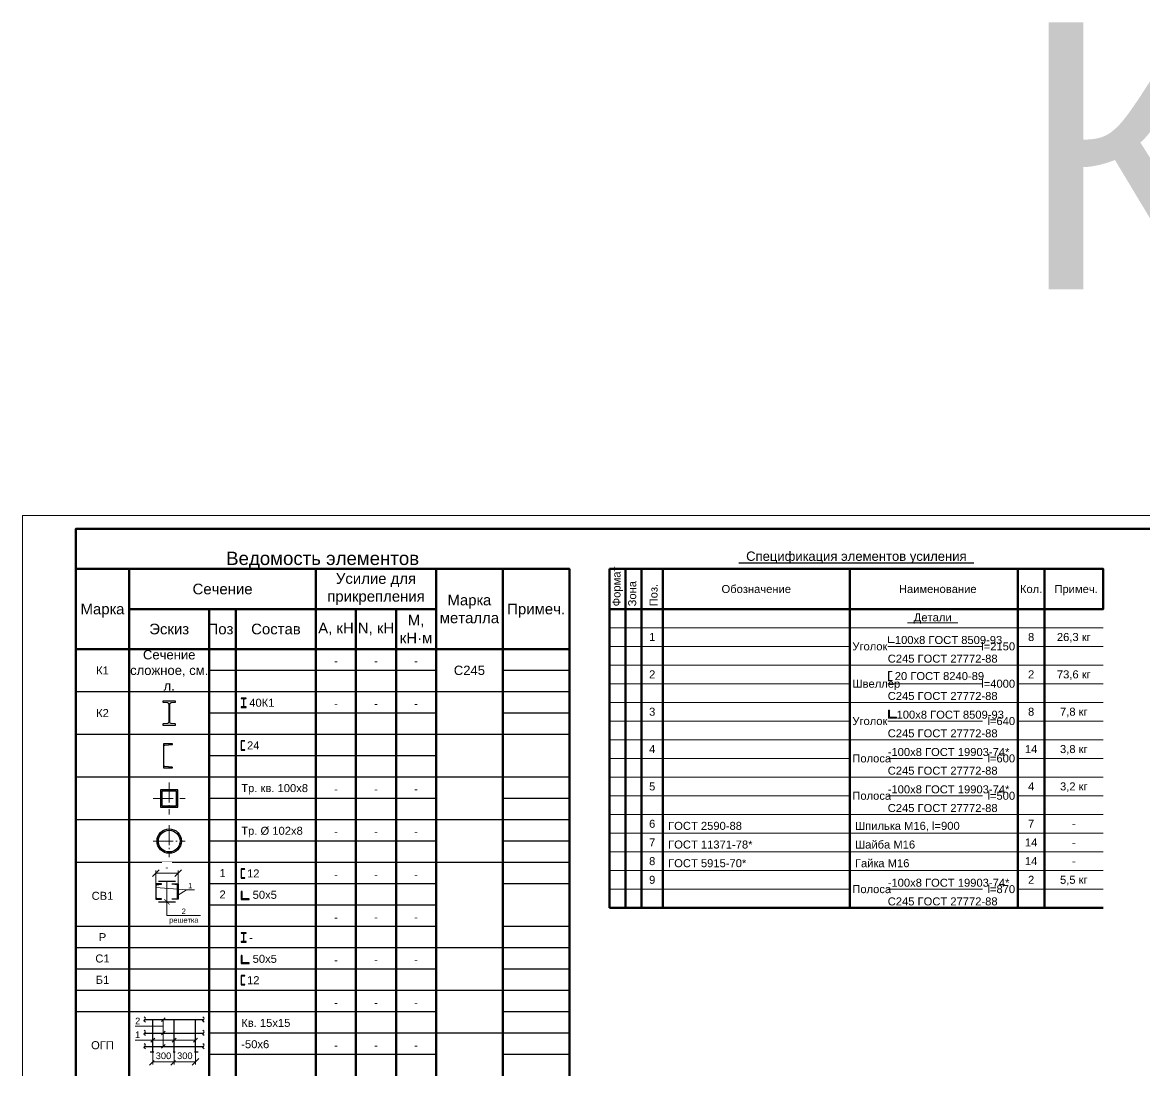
# Paper-space layout 'А1 г' of a CAD drawing. Header units: millimetres. Extents: x -1826 to 3142, y -699 to 3864.
# Drawn here: x 1500.5 to 1921, y 387 to 779.9 of the extents above; entities that cross this region are included whole.
import ezdxf
from ezdxf import colors
from ezdxf.entities.mleader import LeaderData, LeaderLine
from ezdxf.enums import TextEntityAlignment as Align
from ezdxf.math import Vec2, Vec3

# ---------------------------------------------------------------- set-up
doc = ezdxf.new("R2010")
doc.units = ezdxf.units.MM
doc.header["$MEASUREMENT"] = 0
doc.header["$PDMODE"] = 3
doc.linetypes.add('ОСЕВАЯ', pattern=[20, 15, -2, 1, -2])
for name, color, linetype, lineweight in [('01_Спецификация', 7, 'Continuous', 13), ('01_Спецификация @ 1 (1)', 7, 'Continuous', 13), ('01_Спецификация @ 1 (2)', 7, 'Continuous', 13), ('01_Формат', 7, 'Continuous', 13)]:
    doc.layers.add(name, color=color, linetype=linetype, lineweight=lineweight)
doc.layers.add('01_Чертежная', color=7, linetype='Continuous')
doc.layers.add('01_Чертежная @ 1', color=7, linetype='Continuous')
doc.styles.add('Arial', font='arial.ttf')
doc.dimstyles.new('А-2.5-1', dxfattribs={"dimscale": 0, "dimtxt": 2.5, "dimasz": 2.5, "dimexe": 1, "dimexo": 0, "dimgap": 1, "dimtad": 1, "dimdec": 1, "dimlfac": -1, "dimrnd": 1, "dimtxsty": 'Arial', "dimblk": 'OBLIQUE', "dimcen": 0, "dimclrd": 256, "dimclre": 256, "dimadec": 1, "dimazin": 2, "dimtfac": 1, "dimtdec": 1, "dimtmove": 0, "dimatfit": 3, "dimfxl": 1, "dimtfill": 1, "dimtolj": 1, "dimlwd": 15, "dimlwe": 15, "dimarcsym": 0})

# ---------------------------------------------------------------- blocks, each defined once
blk = doc.blocks.new('швеллер 24')
blk.add_lwpolyline([(66, 118), (66, 120), (-24, 120), (-24, -120), (66, -120), (66, -118, 0.387823), (62, -114), (-9, -107, -0.387823), (-19, -97), (-19, 97, -0.387823), (-9, 107), (62, 114, 0.387823)], format="xyb", close=True)
blk = doc.blocks.new('_Oblique')
at = {"color": 0, "linetype": 'ByBlock', "lineweight": -2}
blk.add_line((-0.5, -0.5), (0.5, 0.5), dxfattribs=at)
blk = doc.blocks.new('*D76')
at = {"layer": '01_Спецификация', "lineweight": 15, "transparency": 16777216}
for p, q in [((1550.46, 456.98), (1550.46, 462)), ((1550.46, 461), (1558.8, 461)), ((1558.8, 456.98), (1558.8, 462))]:
    blk.add_line(p, q, dxfattribs=at)
at = {"layer": 'Defpoints', "color": 0, "transparency": 16777216}
for p in [(1558.8, 461), (1550.46, 456.98), (1558.8, 456.98)]:
    blk.add_point(p, dxfattribs=at)
at = {"layer": '01_Спецификация', "lineweight": 15, "transparency": 16777216, "xscale": 2.5, "yscale": 2.5, "zscale": 2.5, "rotation": 180}
blk.add_blockref('_Oblique', (1550.46, 461), dxfattribs=at)
at = {"layer": '01_Спецификация', "lineweight": 15, "transparency": 16777216, "xscale": 2.5, "yscale": 2.5, "zscale": 2.5}
blk.add_blockref('_Oblique', (1558.8, 461), dxfattribs=at)
at = {"layer": '01_Спецификация', "color": 0, "lineweight": 13, "transparency": 16777216, "insert": (1554.63, 463.25), "char_height": 2.5, "attachment_point": 5, "style": 'Arial', "bg_fill": 3, "box_fill_scale": 1.25, "bg_fill_color": 256, "bg_fill_true_color": 13158600, "bg_fill_transparency": 0}
blk.add_mtext('\\A1;-', dxfattribs=at)
blk = doc.blocks.new('_ArchTick')
at = {"color": 0, "linetype": 'ByBlock', "const_width": 0.15}
blk.add_lwpolyline([(-0.5, -0.5), (0.5, 0.5)], dxfattribs=at)
blk = doc.blocks.new('*D77')
at = {"layer": '01_Спецификация', "lineweight": 15, "transparency": 16777216}
for p, q in [((1549.35, 394.08), (1549.35, 389.24)), ((1557.35, 394.08), (1557.35, 389.24)), ((1549.35, 390.24), (1557.35, 390.24))]:
    blk.add_line(p, q, dxfattribs=at)
at = {"layer": '01_Спецификация', "lineweight": 15, "transparency": 16777216, "xscale": 2.5, "yscale": 2.5, "zscale": 2.5, "rotation": 180}
blk.add_blockref('_Oblique', (1549.35, 390.24), dxfattribs=at)
at = {"layer": '01_Спецификация', "lineweight": 15, "transparency": 16777216, "xscale": 2.5, "yscale": 2.5, "zscale": 2.5}
blk.add_blockref('_Oblique', (1557.35, 390.24), dxfattribs=at)
at = {"layer": '01_Спецификация', "color": 0, "transparency": 16777216, "insert": (1553.35, 392.52), "char_height": 2.5, "attachment_point": 5, "style": 'Arial', "bg_fill": 3, "box_fill_scale": 1.25, "bg_fill_color": 256, "bg_fill_true_color": 13158600, "bg_fill_transparency": 0}
blk.add_mtext('\\A1;300', dxfattribs=at)
at = {"layer": 'Defpoints', "color": 0, "transparency": 16777216}
for p in [(1549.35, 394.08), (1557.35, 394.08), (1557.35, 390.24)]:
    blk.add_point(p, dxfattribs=at)
blk = doc.blocks.new('*D78')
at = {"layer": '01_Спецификация', "lineweight": 15, "transparency": 16777216}
for p, q in [((1557.35, 394.08), (1557.35, 389.24)), ((1565.35, 394.08), (1565.35, 389.24)), ((1557.35, 390.24), (1565.35, 390.24))]:
    blk.add_line(p, q, dxfattribs=at)
at = {"layer": '01_Спецификация', "lineweight": 15, "transparency": 16777216, "xscale": 2.5, "yscale": 2.5, "zscale": 2.5, "rotation": 180}
blk.add_blockref('_Oblique', (1557.35, 390.24), dxfattribs=at)
at = {"layer": '01_Спецификация', "lineweight": 15, "transparency": 16777216, "xscale": 2.5, "yscale": 2.5, "zscale": 2.5}
blk.add_blockref('_Oblique', (1565.35, 390.24), dxfattribs=at)
at = {"layer": '01_Спецификация', "color": 0, "transparency": 16777216, "insert": (1561.35, 392.52), "char_height": 2.5, "attachment_point": 5, "style": 'Arial', "bg_fill": 3, "box_fill_scale": 1.25, "bg_fill_color": 256, "bg_fill_true_color": 13158600, "bg_fill_transparency": 0}
blk.add_mtext('\\A1;300', dxfattribs=at)
at = {"layer": 'Defpoints', "color": 0, "transparency": 16777216}
for p in [(1557.35, 394.08), (1565.35, 394.08), (1565.35, 390.24)]:
    blk.add_point(p, dxfattribs=at)

psp = doc.layouts.new('А1 г')

# ---------------------------------------------------------------- linework, layer by layer
at = {"layer": '01_Спецификация', "lineweight": 50}
for p, q in [((1520.5, 575.01), (1520.5, 193.01)), ((1540.5, 575.01), (1540.5, 193.01)), ((1610.5, 575.01), (1610.5, 193.01)), ((1655.5, 575.01), (1655.5, 193.01)), ((1680.5, 575.01), (1680.5, 193.01)), ((1705.5, 575.01), (1705.5, 193.01)), ((1720.5, 575.01), (1720.5, 448.01)), ((1726.5, 575.01), (1726.5, 448.01)), ((1732.5, 575.01), (1732.5, 448.01)), ((1740.5, 575.01), (1740.5, 448.01)), ((1810.5, 575.01), (1810.5, 448.01)), ((1873.5, 575.01), (1873.5, 448.01)), ((1883.5, 575.01), (1883.5, 448.01)), ((1540.5, 560.01), (1655.5, 560.01)), ((1570.5, 560.01), (1570.5, 193.01)), ((1580.5, 560.01), (1580.5, 193.01)), ((1625.5, 560.01), (1625.5, 193.01)), ((1640.5, 560.01), (1640.5, 193.01)), ((1720.5, 448.01), (1905.5, 448.01)), ((1720.5, 448.01), (1905.5, 448.01)), ((1720.5, 448.01), (1905.5, 448.01)), ((1720.5, 448.01), (1905.5, 448.01))]:
    psp.add_line(p, q, dxfattribs=at)
at = {"layer": '01_Спецификация', "linetype": 'Continuous'}
for p, q in [((1720.5, 553.01), (1905.5, 553.01)), ((1720.5, 546.01), (1810.5, 546.01)), ((1873.5, 546.01), (1905.5, 546.01)), ((1720.5, 539.01), (1905.5, 539.01)), ((1720.5, 532.01), (1810.5, 532.01)), ((1873.5, 532.01), (1905.5, 532.01)), ((1720.5, 525.01), (1905.5, 525.01)), ((1720.5, 518.01), (1810.5, 518.01)), ((1873.5, 518.01), (1905.5, 518.01)), ((1720.5, 511.01), (1905.5, 511.01)), ((1720.5, 504.01), (1810.5, 504.01)), ((1873.5, 504.01), (1905.5, 504.01)), ((1720.5, 497.01), (1905.5, 497.01)), ((1720.5, 490.01), (1810.5, 490.01)), ((1873.5, 490.01), (1905.5, 490.01)), ((1720.5, 483.01), (1905.5, 483.01)), ((1720.5, 483.01), (1905.5, 483.01)), ((1720.5, 483.01), (1905.5, 483.01)), ((1720.5, 483.01), (1905.5, 483.01)), ((1720.5, 476.01), (1905.5, 476.01)), ((1720.5, 469.01), (1905.5, 469.01)), ((1720.5, 462.01), (1905.5, 462.01)), ((1720.5, 455.01), (1810.5, 455.01)), ((1873.5, 455.01), (1905.5, 455.01))]:
    psp.add_line(p, q, dxfattribs=at)
at = {"layer": '01_Спецификация', "lineweight": 25}
for p, q in [((1660.5, 545.01), (1570.5, 545.01)), ((1705.5, 545.01), (1680.53, 545.01)), ((1655.5, 537.01), (1570.5, 537.01)), ((1705.5, 537.01), (1680.54, 537.01)), ((1705.5, 529.01), (1520.5, 529.01)), ((1655.5, 521.01), (1570.5, 521.01)), ((1705.5, 521.01), (1680.54, 521.01)), ((1705.5, 513.01), (1520.5, 513.01)), ((1655.5, 505.01), (1570.5, 505.01)), ((1705.5, 497.01), (1520.5, 497.01)), ((1655.5, 489.01), (1570.5, 489.01)), ((1705.5, 489.01), (1680.54, 489.01)), ((1705.5, 481.01), (1520.5, 481.01)), ((1655.5, 473.01), (1570.5, 473.01)), ((1705.5, 473.01), (1680.54, 473.01)), ((1705.5, 465.01), (1520.5, 465.01)), ((1655.5, 457.01), (1570.5, 457.01)), ((1705.5, 457.01), (1680.54, 457.01)), ((1655.5, 449.01), (1570.5, 449.01)), ((1655.5, 441.01), (1520.5, 441.01)), ((1705.5, 441.01), (1680.54, 441.01)), ((1705.5, 433.01), (1520.5, 433.01)), ((1655.5, 425.01), (1520.5, 425.01)), ((1705.5, 425.01), (1680.54, 425.01)), ((1705.5, 417.01), (1520.5, 417.01)), ((1655.5, 409.01), (1520.5, 409.01)), ((1705.5, 409.01), (1680.54, 409.01)), ((1705.5, 401.01), (1570.5, 401.01)), ((1655.5, 393.01), (1570.5, 393.01)), ((1705.5, 393.01), (1680.54, 393.01))]:
    psp.add_line(p, q, dxfattribs=at)
at = {"layer": '01_Спецификация'}
for p, q in [((1824.76, 546.01), (1860.26, 546.01)), ((1824.76, 532.01), (1860.26, 532.01)), ((1824.76, 518.01), (1860.26, 518.01)), ((1824.76, 504.01), (1860.26, 504.01)), ((1824.76, 490.01), (1860.26, 490.01)), ((1561.96, 454.74), (1550.46, 455.68)), ((1824.76, 455.01), (1860.26, 455.01)), ((1552.57, 405.38), (1553.99, 406.79)), ((1552.57, 400.38), (1553.99, 401.79)), ((1548.65, 397.69), (1550.06, 399.1)), ((1556.65, 397.69), (1558.06, 399.1)), ((1564.65, 397.69), (1566.06, 399.1))]:
    psp.add_line(p, q, dxfattribs=at)
at = {"layer": '01_Спецификация', "linetype": 'ОСЕВАЯ', "lineweight": 13, "ltscale": 0.5}
for p, q in [((1555.5, 495.01), (1555.5, 483.01)), ((1549.5, 489.01), (1561.5, 489.01)), ((1549.5, 473.01), (1561.5, 473.01))]:
    psp.add_line(p, q, dxfattribs=at)
at = {"layer": '01_Спецификация', "lineweight": 30}
for p, q in [((1551.46, 457.98), (1557.8, 457.98)), ((1551.46, 450.2), (1557.8, 450.2)), ((1546.35, 406.08), (1568.35, 406.08)), ((1549.35, 394.08), (1549.35, 406.08)), ((1557.35, 394.08), (1557.35, 406.08)), ((1565.35, 394.08), (1565.35, 406.08)), ((1546.35, 401.08), (1568.35, 401.08)), ((1546.35, 396.08), (1568.35, 396.08)), ((1548.35, 394.08), (1550.35, 394.08)), ((1556.35, 394.08), (1558.35, 394.08)), ((1564.35, 394.08), (1566.35, 394.08))]:
    psp.add_line(p, q, dxfattribs=at)
at = {"layer": '01_Спецификация', "lineweight": 5}
for p, q in [((1542.72, 403.58), (1544.74, 403.58)), ((1544.74, 403.58), (1553.28, 403.58)), ((1542.72, 398.4), (1544.74, 398.4)), ((1544.74, 398.4), (1565.35, 398.4))]:
    psp.add_line(p, q, dxfattribs=at)
at = {"layer": '01_Спецификация', "lineweight": 50}
for points in [[(1520.5, 575.01), (1705.5, 575.01), (1705.5, 545.01), (1520.5, 545.01)], [(1720.5, 575.01), (1905.5, 575.01), (1905.5, 560.01), (1720.5, 560.01)]]:
    psp.add_lwpolyline(points, close=True, dxfattribs=at)
at = {"layer": '01_Спецификация'}
psp.add_lwpolyline([(1825.07, 549.67), (1825.07, 549.67), (1825.07, 547.42), (1827.32, 547.42)], dxfattribs=at)
at = {"layer": '01_Спецификация', "lineweight": 30}
for points in [[(1584.37, 526.54), (1584.37, 526.63), (1582.5, 526.63), (1582.5, 526.54, 0.388162), (1582.58, 526.45), (1583.17, 526.4, -0.388162), (1583.37, 526.18), (1583.37, 523.59, -0.388162), (1583.17, 523.37), (1582.58, 523.32, 0.388162), (1582.5, 523.23), (1582.5, 523.13), (1584.37, 523.13), (1584.37, 523.23, 0.388162), (1584.29, 523.32), (1583.71, 523.37, -0.388162), (1583.51, 523.59), (1583.51, 526.18, -0.388162), (1583.71, 526.4), (1584.29, 526.45, 0.388162)], [(1557.91, 525.28), (1557.91, 525.52), (1553.1, 525.52), (1553.1, 525.28, 0.388162), (1553.3, 525.05), (1554.81, 524.92, -0.388162), (1555.32, 524.36), (1555.32, 517.66, -0.388162), (1554.81, 517.1), (1553.3, 516.96, 0.388162), (1553.1, 516.74), (1553.1, 516.5), (1557.91, 516.5), (1557.91, 516.74, 0.388162), (1557.7, 516.96), (1556.2, 517.1, -0.388162), (1555.68, 517.66), (1555.68, 524.36, -0.388162), (1556.2, 524.92), (1557.7, 525.05, 0.388162)], [(1556.72, 509.37), (1556.72, 509.47), (1553.33, 509.47), (1553.33, 500.44), (1556.72, 500.44), (1556.72, 500.53, 0.387823), (1556.58, 500.68), (1553.9, 500.93, -0.387823), (1553.54, 501.32), (1553.54, 508.58, -0.387823), (1553.9, 508.98), (1556.58, 509.22, 0.387823)], [(1583.82, 510.6), (1583.82, 510.63), (1582.5, 510.63), (1582.5, 507.13), (1583.82, 507.13), (1583.82, 507.17, 0.387823), (1583.76, 507.23), (1582.72, 507.32, -0.387823), (1582.58, 507.48), (1582.58, 510.29, -0.387823), (1582.72, 510.44), (1583.76, 510.54, 0.387823)], [(1583.82, 462.6), (1583.82, 462.63), (1582.5, 462.63), (1582.5, 459.13), (1583.82, 459.13), (1583.82, 459.17, 0.387823), (1583.76, 459.23), (1582.72, 459.32, -0.387823), (1582.58, 459.48), (1582.58, 462.29, -0.387823), (1582.72, 462.44), (1583.76, 462.54, 0.387823)], [(1552.63, 456.92), (1552.63, 456.98), (1550.46, 456.98), (1550.46, 451.2), (1552.63, 451.2), (1552.63, 451.26, 0.387823), (1552.54, 451.36), (1550.83, 451.51, -0.387823), (1550.6, 451.76), (1550.6, 456.41, -0.387823), (1550.83, 456.67), (1552.54, 456.82, 0.387823)], [(1556.63, 456.92), (1556.63, 456.98), (1558.8, 456.98), (1558.8, 451.2), (1556.63, 451.2), (1556.63, 451.26, -0.387823), (1556.72, 451.36), (1558.43, 451.51, 0.387823), (1558.66, 451.76), (1558.66, 456.41, 0.387823), (1558.43, 456.67), (1556.72, 456.82, -0.387823)], [(1585.5, 451.33, 0.414214), (1585.4, 451.43), (1583.13, 451.43, -0.414214), (1582.8, 451.76), (1582.8, 454.03, 0.414214), (1582.7, 454.13), (1582.5, 454.13), (1582.5, 451.13), (1585.5, 451.13)], [(1584.37, 438.54), (1584.37, 438.63), (1582.5, 438.63), (1582.5, 438.54, 0.388162), (1582.58, 438.45), (1583.17, 438.4, -0.388162), (1583.37, 438.18), (1583.37, 435.59, -0.388162), (1583.17, 435.37), (1582.58, 435.32, 0.388162), (1582.5, 435.23), (1582.5, 435.13), (1584.37, 435.13), (1584.37, 435.23, 0.388162), (1584.29, 435.32), (1583.71, 435.37, -0.388162), (1583.51, 435.59), (1583.51, 438.18, -0.388162), (1583.71, 438.4), (1584.29, 438.45, 0.388162)], [(1585.5, 427.33, 0.414214), (1585.4, 427.43), (1583.13, 427.43, -0.414214), (1582.8, 427.76), (1582.8, 430.03, 0.414214), (1582.7, 430.13), (1582.5, 430.13), (1582.5, 427.13), (1585.5, 427.13)], [(1583.82, 422.6), (1583.82, 422.63), (1582.5, 422.63), (1582.5, 419.13), (1583.82, 419.13), (1583.82, 419.17, 0.387823), (1583.76, 419.23), (1582.72, 419.32, -0.387823), (1582.58, 419.48), (1582.58, 422.29, -0.387823), (1582.72, 422.44), (1583.76, 422.54, 0.387823)]]:
    psp.add_lwpolyline(points, format="xyb", close=True, dxfattribs=at)
at = {"layer": '01_Спецификация'}
psp.add_lwpolyline([(1828.07, 519.32, 0.414214), (1827.96, 519.43), (1825.7, 519.43, -0.414214), (1825.37, 519.76), (1825.37, 522.02, 0.414214), (1825.26, 522.13), (1825.07, 522.13), (1825.07, 519.13), (1828.07, 519.13)], format="xyb", close=True, dxfattribs=at)
at = {"layer": '01_Спецификация', "lineweight": 30}
for points in [[(1558.73, 492.24), (1552.27, 492.24), (1552.27, 485.78), (1558.73, 485.78)], [(1558.23, 491.74), (1552.77, 491.74), (1552.77, 486.28), (1558.23, 486.28)]]:
    psp.add_lwpolyline(points, close=True, dxfattribs=at)
at = {"layer": '01_Спецификация', "lineweight": 13}
psp.add_lwpolyline([(1558.66, 452.65), (1561.96, 454.74), (1564.93, 454.74)], dxfattribs=at)
at = {"layer": '01_Спецификация', "lineweight": 30}
for radius in [4.57, 4.07]:
    psp.add_circle((1555.5, 473.01), radius, dxfattribs=at)
at = {"layer": '01_Формат'}
psp.add_lwpolyline([(1500.5, 1.01), (2341.5, 1.01), (2341.5, 595.01), (1500.5, 595.01)], close=True, dxfattribs=at)
at = {"layer": '01_Формат', "lineweight": 50}
psp.add_lwpolyline([(1520.5, 6.01), (2336.5, 6.01), (2336.5, 590.01), (1520.5, 590.01)], close=True, dxfattribs=at)
at = {"layer": '01_Чертежная'}
for points in [[(1546.61, 405.15), (1546.15, 405.69), (1546.56, 406.46), (1546.15, 407.06)], [(1568.61, 405.15), (1568.15, 405.69), (1568.56, 406.46), (1568.15, 407.06)], [(1546.61, 400.15), (1546.15, 400.69), (1546.56, 401.46), (1546.15, 402.06)], [(1568.61, 400.15), (1568.15, 400.69), (1568.56, 401.46), (1568.15, 402.06)], [(1546.61, 395.15), (1546.15, 395.69), (1546.56, 396.46), (1546.15, 397.06)], [(1568.61, 395.15), (1568.15, 395.69), (1568.56, 396.46), (1568.15, 397.06)]]:
    psp.add_spline(points, degree=3, dxfattribs=at)

# ---------------------------------------------------------------- block references
at = {"layer": '01_Спецификация', "xscale": 0.01458333327900618, "yscale": 0.01458333327900618, "zscale": 0.01458333327900618}
psp.add_blockref('швеллер 24', (1825.42, 534.88), dxfattribs=at)

# ---------------------------------------------------------------- texts
at = {"layer": '01_Спецификация @ 1 (1)', "lineweight": 20, "ltscale": 0.5, "style": 'Arial'}
psp.add_text('Ведомость элементов', height=5, dxfattribs=at).set_placement((1613, 575.01), align=Align.BOTTOM_CENTER)
at = {"layer": '01_Спецификация @ 1 (1)', "color": 7, "lineweight": 25, "style": 'Arial'}
psp.add_text('%%U  Спецификация элементов усиления  ', height=3.5, dxfattribs=at).set_placement((1813, 577.01), align=Align.BOTTOM_CENTER)
at = {"layer": '01_Спецификация @ 1 (1)', "lineweight": 20, "ltscale": 0.5, "style": 'Arial'}
for s, p in [('Формат', (1723.12, 561.01)), ('Зона', (1729, 561.01)), ('Поз.', (1737, 561.01))]:
    psp.add_text(s, height=3, rotation=90, dxfattribs=at).set_placement(p, align=Align.MIDDLE_LEFT)
at = {"layer": '01_Спецификация @ 1 (1)', "style": 'Arial'}
for s, height, p in [('Сечение', 4, (1575.5, 567.51)), ('Марка', 4, (1530.5, 560.01)), ('Примеч.', 4, (1693, 560.01)), ('Эскиз', 4, (1555.5, 552.51)), ('Поз.', 4, (1575.5, 552.51)), ('Состав', 4, (1595.5, 552.51)), ('К1', 3, (1530.5, 537.01)), ('-', 3, (1618.01, 540.51)), ('-', 3, (1633.01, 540.52)), ('-', 3, (1648.01, 540.53)), ('К2', 3, (1530.5, 521.01)), ('-', 3, (1618.01, 524.51)), ('-', 3, (1633.01, 524.52)), ('-', 3, (1648.01, 524.53)), ('-', 3, (1618.01, 492.51)), ('-', 3, (1633.01, 492.52)), ('-', 3, (1648.01, 492.53)), ('-', 3, (1618.01, 476.51)), ('-', 3, (1633.01, 476.52)), ('-', 3, (1648.01, 476.53)), ('1', 3, (1575.5, 461.01)), ('-', 3, (1618.01, 460.51)), ('-', 3, (1633.01, 460.52)), ('-', 3, (1648.01, 460.53)), ('2', 3, (1575.5, 453.01)), ('СВ1', 3, (1530.5, 452.51)), ('-', 3, (1618.01, 444.51)), ('-', 3, (1633.01, 444.52)), ('-', 3, (1648.01, 444.53)), ('Р', 3, (1530.5, 437.01)), ('С1', 3, (1530.5, 429.01)), ('-', 3, (1618.01, 428.51)), ('-', 3, (1633.01, 428.52)), ('-', 3, (1648.01, 428.53)), ('Б1', 3, (1530.5, 421.01)), ('-', 3, (1618.01, 412.51)), ('-', 3, (1633.01, 412.52)), ('-', 3, (1648.01, 412.53)), ('ОГП', 3, (1530.5, 396.51)), ('-', 3, (1618.01, 396.51)), ('-', 3, (1633.01, 396.52)), ('-', 3, (1648.01, 396.53))]:
    psp.add_text(s, height=height, dxfattribs=at).set_placement(p, align=Align.MIDDLE_CENTER)
at = {"layer": '01_Спецификация @ 1 (1)', "lineweight": 20, "ltscale": 0.5, "style": 'Arial'}
for s, p in [('Обозначение', (1775.5, 567.51)), ('Наименование', (1843.5, 567.51)), ('Кол.', (1878.5, 567.51)), ('Примеч.', (1895.35, 567.51)), ('%%U  Детали  ', (1841.61, 556.88)), ('1', (1736.5, 549.51)), ('8', (1878.5, 549.51)), ('26,3 кг', (1894.5, 549.51)), ('2', (1736.5, 535.51)), ('2', (1878.5, 535.51)), ('73,6 кг', (1894.5, 535.51)), ('3', (1736.5, 521.51)), ('8', (1878.5, 521.51)), ('7,8 кг', (1894.5, 521.51)), ('4', (1736.5, 507.51)), ('14', (1878.5, 507.51)), ('3,8 кг', (1894.5, 507.51)), ('5', (1736.5, 493.51)), ('4', (1878.5, 493.51)), ('3,2 кг', (1894.5, 493.51)), ('6', (1736.5, 479.51)), ('7', (1878.5, 479.51)), ('-', (1894.5, 479.51)), ('7', (1736.5, 472.51)), ('14', (1878.5, 472.51)), ('-', (1894.5, 472.51)), ('8', (1736.5, 465.51)), ('14', (1878.5, 465.51)), ('-', (1894.5, 465.51)), ('9', (1736.5, 458.51)), ('2', (1878.5, 458.51)), ('5,5 кг', (1894.5, 458.51))]:
    psp.add_text(s, height=3, dxfattribs=at).set_placement(p, align=Align.MIDDLE_CENTER)
at = {"layer": '01_Спецификация @ 1 (1)', "style": 'Arial'}
for s, p in [('Уголок', (1811.5, 546.01)), ('20 ГОСТ 8240-89', (1827.4, 534.88)), ('Швеллер', (1811.5, 532.01)), ('40К1', (1585.5, 524.88)), ('Уголок', (1811.5, 518.01)), ('24', (1584.67, 508.88)), ('Полоса', (1811.5, 504.01)), ('Тр. кв. 100х8', (1582.5, 492.88)), ('Полоса', (1811.5, 490.01)), ('Тр. %%C 102х8', (1582.5, 476.88)), ('12', (1584.67, 460.88)), ('50х5', (1586.77, 452.88)), ('Полоса', (1811.5, 455.01)), ('-', (1585.5, 436.88)), ('50х5', (1586.77, 428.88)), ('12', (1584.67, 420.88)), ('Кв. 15х15', (1582.5, 404.88)), ('-50х6', (1582.5, 396.88))]:
    psp.add_text(s, height=3, dxfattribs=at).set_placement(p, align=Align.MIDDLE_LEFT)
for s, p in [('100х8 ГОСТ 8509-93', (1827.44, 546.01)), ('С245 ГОСТ 27772-88', (1824.76, 539.01)), ('С245 ГОСТ 27772-88', (1824.76, 525.01)), ('100х8 ГОСТ 8509-93', (1828.07, 518.01)), ('С245 ГОСТ 27772-88', (1824.76, 511.01)), ('-100х8 ГОСТ 19903-74*', (1824.76, 504.01)), ('С245 ГОСТ 27772-88', (1824.76, 497.01)), ('-100х8 ГОСТ 19903-74*', (1824.76, 490.01)), ('С245 ГОСТ 27772-88', (1824.76, 483.01)), ('-100х8 ГОСТ 19903-74*', (1824.76, 455.01)), ('С245 ГОСТ 27772-88', (1824.76, 448.01))]:
    psp.add_text(s, height=3, dxfattribs=at).set_placement(p, align=Align.BOTTOM_LEFT)
for s, p in [('l=2150', (1872.5, 546.01)), ('l=4000', (1872.5, 532.01)), ('l=640', (1872.5, 518.01)), ('l=600', (1872.5, 504.01)), ('l=500', (1872.5, 490.01)), ('l=870', (1872.5, 455.01))]:
    psp.add_text(s, height=3, dxfattribs=at).set_placement(p, align=Align.MIDDLE_RIGHT)
at = {"layer": '01_Спецификация @ 1 (1)', "lineweight": 20, "ltscale": 0.5, "style": 'Arial'}
for s, p in [('ГОСТ 2590-88', (1742.47, 477.23)), ('Шпилька М16, l=900', (1812.47, 477.23)), ('ГОСТ 11371-78*', (1742.47, 470.23)), ('Шайба М16', (1812.47, 470.23)), ('ГОСТ 5915-70*', (1742.47, 463.23)), ('Гайка М16', (1812.47, 463.23))]:
    psp.add_text(s, height=3, dxfattribs=at).set_placement(p)
at = {"layer": '01_Спецификация @ 1 (1)', "lineweight": 25, "style": 'Arial'}
psp.add_text('1', height=2, dxfattribs=at).set_placement((1562.63, 454.74), align=Align.BOTTOM_LEFT)
at = {"layer": '01_Спецификация @ 1 (1)', "lineweight": 5, "style": 'Arial'}
for s, p in [('2', (1542.72, 403.58)), ('1', (1542.72, 398.4))]:
    psp.add_text(s, height=2.5, dxfattribs=at).set_placement(p, align=Align.BOTTOM_LEFT)
at = {"layer": '01_Спецификация @ 1 (1)', "attachment_point": 5, "style": 'Arial'}
for s, insert, char_height, width in [('Усилие для прикрепления', (1633, 567.51), 4, 45), ('Марка\\Pметалла', (1668, 560.01), 4, 25), ('M, \\PкН·м', (1648, 552.51), 4, 15), ('А, кН', (1618, 552.51), 4, 15), ('N, кH', (1633, 552.51), 4, 15), ('Сечение сложное, см. л. ', (1555.5, 537.01), 3.5, 30)]:
    psp.add_mtext(s, dxfattribs=dict(at, insert=insert, char_height=char_height, width=width))
at = {"layer": '01_Спецификация @ 1 (2)', "insert": (1668, 537.01), "char_height": 3.5, "width": 25, "attachment_point": 5, "style": 'Arial'}
psp.add_mtext('С245', dxfattribs=at)
at = {"layer": '01_Чертежная @ 1', "style": 'Arial'}
psp.add_text('КМ', height=100, dxfattribs=at).set_placement((1873.6, 679.89))

# ---------------------------------------------------------------- next in the draw order: dimensions: what is measured, and where the dimension line sits
at = {"layer": '01_Спецификация @ 1 (1)', "lineweight": 13}
dim = psp.add_linear_dim(base=(1558.8, 461), p1=(1550.46, 456.98), p2=(1558.8, 456.98), text='-', dimstyle='А-2.5-1', override={"dimscale": 1, "dimtxsty": 'Arial', "dimtix": 0, "dimtofl": 1, "dimtmove": 1, "dimatfit": 3}, dxfattribs=at)
dim.commit()
dim.dimension.update_dxf_attribs({"geometry": '*D76', "text_midpoint": (1554.63, 463.25)})
at = {"layer": '01_Спецификация @ 1 (1)'}
dim = psp.add_linear_dim(base=(1557.35, 390.24), p1=(1549.35, 394.08), p2=(1557.35, 394.08), text='300', dimstyle='А-2.5-1', override={"dimscale": 1, "dimtxsty": 'Arial', "dimtix": 0, "dimtofl": 1, "dimtmove": 1, "dimatfit": 3}, dxfattribs=at)
dim.commit()
dim.dimension.update_dxf_attribs({"geometry": '*D77', "text_midpoint": (1553.35, 392.52)})

# ---------------------------------------------------------------- next in the draw order: linework, layer by layer
at = {"layer": '01_Спецификация', "linetype": 'ОСЕВАЯ', "lineweight": 13, "ltscale": 0.5}
psp.add_line((1555.5, 479.01), (1555.5, 467.01), dxfattribs=at)
at = {"layer": '01_Спецификация', "lineweight": 5}
psp.add_line((1553.28, 406.08), (1553.28, 396.08), dxfattribs=at)
at = {"layer": '01_Спецификация'}
psp.add_line((1552.57, 395.38), (1553.99, 396.79), dxfattribs=at)

# ---------------------------------------------------------------- next in the draw order: dimensions: what is measured, and where the dimension line sits
at = {"layer": '01_Спецификация @ 1 (1)'}
dim = psp.add_linear_dim(base=(1565.35, 390.24), p1=(1557.35, 394.08), p2=(1565.35, 394.08), text='300', dimstyle='А-2.5-1', override={"dimscale": 1, "dimtxsty": 'Arial', "dimtix": 0, "dimtofl": 1, "dimtmove": 1, "dimatfit": 3}, dxfattribs=at)
dim.commit()
dim.dimension.update_dxf_attribs({"geometry": '*D78', "text_midpoint": (1561.35, 392.52)})

# ---------------------------------------------------------------- next in the draw order: leaders
ml = psp.add_multileader_mtext('Standard', dxfattribs=at)
ml.set_content('2\\Pрешетка', color=256, style='Arial')
ml.set_leader_properties(color=256, linetype='Continuous', lineweight=15)
ml.set_arrow_properties(name='ARCHTICK')
ml.build(insert=Vec2(0, 0))
ml.multileader.update_dxf_attribs({"has_dogleg": 0, "text_left_attachment_type": 6, "text_right_attachment_type": 6, "dogleg_length": 1, "arrow_head_size": 2})
ctx = ml.context
ctx.base_point, ctx.char_height, ctx.arrow_head_size, ctx.landing_gap_size, ctx.plane_origin = Vec3(1554.63, 445.17), 2, 2, 1, Vec3(1554.63, 466.2)
ctx.left_attachment, ctx.right_attachment, ctx.text_align_type = 6, 6, 1
notes = []
notes.append((ctx, [(0, (1, 1, 0), (1553.63, 445.17), (1, 0), 1, [(1, [(1554.63, 450.2), (1554.63, 457.98)], 0, [])])]))
ctx.mtext.insert, ctx.mtext.alignment, ctx.mtext.flow_direction = Vec3(1560.96, 447.73), 2, 5
for ctx, leaders in notes:
    for number, flags, end, landing, length, lines in leaders:
        leader = LeaderData()
        leader.index, (leader.has_last_leader_line, leader.has_dogleg_vector, leader.attachment_direction) = number, flags
        leader.last_leader_point, leader.dogleg_vector, leader.dogleg_length = Vec3(end), Vec3(landing), length
        for number, points, colour, breaks in lines:
            line = LeaderLine()
            line.index, line.vertices, line.color, line.breaks = number, Vec3.list(points), colors.encode_raw_color(colour), breaks
            leader.lines.append(line)
        ctx.leaders.append(leader)

doc.saveas('drawing.dxf')
